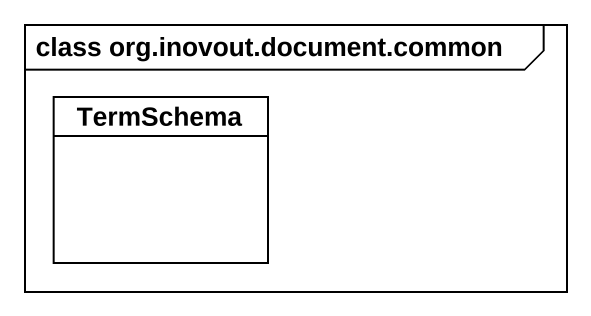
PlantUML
@startuml
mainframe class org.inovout.document.common
hide circle
hide empty members
class TermSchema
@enduml
